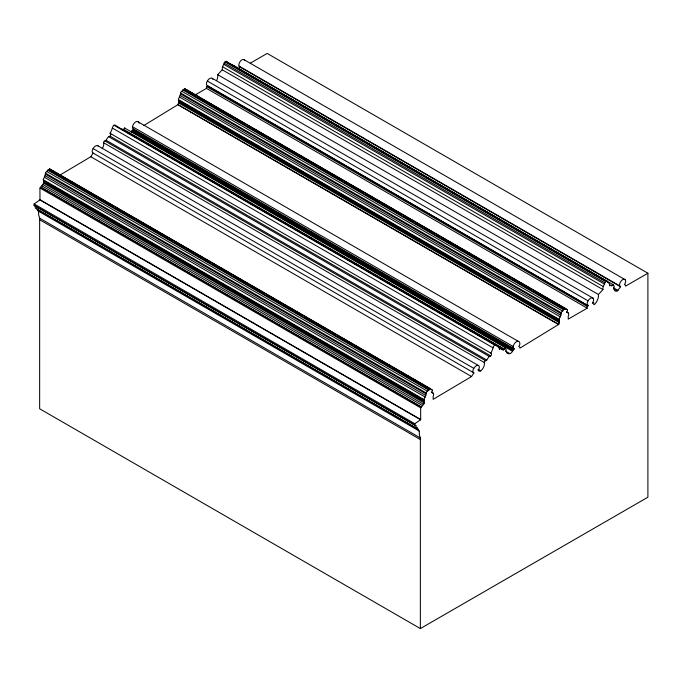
<?xml version="1.0" encoding="UTF-8"?>
<svg xmlns="http://www.w3.org/2000/svg" width="682" height="682" viewBox="0 0 682 682"><rect width="100%" height="100%" fill="white"/><g stroke="black" fill="none" stroke-linecap="round" stroke-linejoin="round"><path stroke-width="1.02" d="M139.111 123.246A4.817 2.779 -60 0 0 135.923 121.814A4.817 2.779 -60 0 0 132.47 126.69L513.171 346.499A3.623 2.089 -60 0 0 514.109 348.715L512.54 351.281A3.981 2.302 -60 0 1 509.931 353.626A7.025 4.058 -60 0 1 506.172 349.235A2.856 1.645 -60 0 0 505.251 348.86A1.696 0.98 -60 0 0 505.558 347.88L505.268 347.777A1.603 0.921 -60 0 0 504.492 349.303L502.873 350.233L503.546 348.988L121.618 128.983M587.193 306.354L587.193 308.187L206.484 88.387L206.484 86.554L587.193 306.354L588.174 305.783L207.379 85.531A3.504 2.02 -60 0 1 207.379 81.056A4.689 2.702 -60 0 1 212.187 78.277L592.897 298.077A3.64 2.106 -60 0 1 592.419 302.902L592.419 303.337L593.724 302.578L593.724 304.411A1.117 0.648 -60 0 0 594.695 304.249A8.423 4.859 -60 0 0 598.412 294.496L602.948 289.594A7.647 4.416 -60 0 1 603.297 286.568A3.598 2.08 -60 0 1 604.619 284.198A1.483 0.861 -60 0 1 604.874 282.851A1.117 0.648 -60 0 1 605.872 281.692L606.341 281.419A1.117 0.648 -60 0 1 607.338 281.427A1.483 0.861 -60 0 1 607.594 282.484A6.598 3.811 -60 0 1 609.35 283.985A6.667 3.845 -60 0 1 609.682 285.92A1.304 0.75 -60 0 1 610.688 285.102A2.421 1.398 -60 0 1 611.728 286.09A2.881 1.662 -60 0 1 613.331 284.82L613.331 285.681A1.373 0.793 -60 0 1 614.158 286.636A6.266 3.615 -60 0 0 614.533 290.387A5.047 2.916 -60 0 0 617.355 290.864L620.586 286.772L619.691 285.869L238.981 66.069A4.331 2.498 -60 0 1 240.985 60.553A4.331 2.498 -60 0 1 244.812 60.553M131.268 132.299A3.981 2.302 -60 0 0 131.831 131.481L132.052 130.39L133.399 129.614L514.109 349.414M503.546 348.988L502.327 348.783L501.458 349.661A2.421 1.398 -60 0 0 500.409 348.673A1.304 0.75 -60 0 0 499.403 349.491A6.667 3.845 -60 0 0 499.079 347.556A6.598 3.811 -60 0 0 497.323 346.055A6.01 3.47 -60 0 0 494.646 345.024A3.546 2.046 -60 0 0 493.026 347.82A10.844 6.266 -60 0 1 490.759 353.08A2.037 1.176 -60 0 1 490.759 355.936A4.288 2.481 -60 0 1 489.292 356.447A12.447 7.187 -60 0 0 486.786 360.053A1.722 0.997 -60 0 1 485.627 360.727A1.228 0.708 -60 0 0 484.68 361.349A1.228 0.708 -60 0 0 484.356 362.568A6.3 3.64 -60 0 1 480.742 370.872A4.757 2.745 -60 0 1 478.15 370.437A3.64 2.106 -60 0 0 478.628 365.612L97.918 145.812A4.689 2.702 -60 0 0 93.11 148.591A3.504 2.02 -60 0 0 93.11 153.058L473.905 372.892L471.535 376.541L433.147 399.337L433.147 396.378A3.299 1.91 -60 0 0 433.147 393.139A3.146 1.816 -60 0 0 432.09 392.866A1.117 0.648 -60 0 1 432.09 391.57A1.483 0.861 -60 0 0 432.09 389.848A10.724 6.189 -60 0 1 430.794 389.354A2.063 1.194 -60 0 0 430.291 388.621L49.581 168.821A2.063 1.194 -60 0 0 48.729 169.971A1.313 0.759 -60 0 0 47.791 170.176A2.037 1.176 -60 0 0 46.879 171.54A1.662 0.963 -60 0 0 45.447 173.151A1.577 0.912 -60 0 0 45.447 174.123A2.106 1.211 -60 0 0 45.097 175.726A1.279 0.742 -60 0 0 44.475 177.286A3.078 1.773 -60 0 0 43.316 179.775A1.364 0.784 -60 0 0 43.708 180.645L43.742 182A0.946 0.546 -60 0 0 43.708 183.236A1.364 0.793 -60 0 0 42.94 184.549A1.194 0.691 -60 0 0 41.969 185.862A1.748 1.006 -60 0 0 40.801 187.209L421.51 407.333L420.666 407.819L39.957 188.019L39.957 199.945L34.1 203.927L34.1 205.384L415.994 425.79L415.994 427.895L417.069 427.273L418.117 429.379A3.913 2.259 -60 0 0 419.345 431.084A16.573 9.565 -60 0 0 420.632 438.125A1.117 0.648 -60 0 0 420.359 439.532L420.359 628.574L647.9 497.204L647.9 273.226L267.191 53.426L250.217 63.23M43.316 179.775L424.025 399.575A1.364 0.784 -60 0 0 424.417 400.445L424.451 401.8A0.946 0.546 -60 0 0 424.417 403.036A1.364 0.793 -60 0 0 423.65 404.349A1.194 0.691 -60 0 0 422.678 405.662A1.748 1.006 -60 0 0 421.51 407.009L421.51 407.333M513.171 346.49A4.817 2.779 -60 0 1 517.382 341.324A4.817 2.779 -60 0 1 519.735 344.828L518.78 346.558L519.94 347.147L519.94 348.11L558.72 324.41A1.364 0.793 -60 0 1 559.513 322.825A0.946 0.546 -60 0 1 559.513 321.631L559.513 320.233A1.364 0.784 -60 0 1 559.121 319.364L178.411 99.563A3.078 1.773 -60 0 1 179.571 97.066A1.279 0.742 -60 0 1 180.193 95.506A2.106 1.211 -60 0 1 180.534 93.911A1.577 0.912 -60 0 1 180.534 92.94A1.662 0.963 -60 0 1 181.966 91.328A2.037 1.176 -60 0 1 182.887 89.956A1.313 0.759 -60 0 1 183.816 89.76A2.063 1.194 -60 0 1 184.669 88.6L565.378 308.4A2.063 1.194 -60 0 1 565.889 309.142A10.724 6.189 -60 0 0 567.185 309.628A1.483 0.861 -60 0 1 567.185 311.359A1.117 0.648 -60 0 0 567.185 312.646A3.146 1.816 -60 0 1 568.242 312.927A3.299 1.91 -60 0 1 568.242 316.158L568.242 319.125L587.193 308.187M43.708 182.043L424.451 401.8M178.411 99.563A1.364 0.784 -60 0 0 178.803 100.433L178.855 101.379L559.462 321.12M143.74 125.582L178.011 104.61A1.364 0.793 -60 0 1 178.803 103.025A0.946 0.546 -60 0 1 178.803 101.831L178.752 101.32M559.513 321.631L178.803 101.831M59.223 175.513L90.825 156.741L93.11 153.058M238.359 69.189L239.876 66.972L238.981 66.069M122.163 129.955L122.837 129.188M216.654 80.536A8.423 4.859 -60 0 0 217.703 74.696L222.238 69.794A7.647 4.416 -60 0 1 222.588 66.768A3.598 2.08 -60 0 1 223.909 64.398A1.483 0.861 -60 0 1 224.165 63.051A1.117 0.648 -60 0 1 225.162 61.892L225.64 61.542A1.117 0.648 -60 0 1 226.629 61.627L607.338 281.427M504.492 349.303L123.783 129.503A1.603 0.921 -60 0 1 124.559 127.977L124.849 128.08A1.696 0.98 -60 0 1 124.755 128.566M414.809 425.184L414.809 423.727L420.666 419.745L420.666 407.819M206.484 86.554L207.464 85.983L588.174 305.783M195.043 94.986L206.484 88.387M39.957 188.019L40.801 187.533M647.9 273.226L625.564 286.125L625.564 285.153L624.414 284.565L625.564 282.476A4.331 2.498 -60 0 0 622.632 279.646A4.331 2.498 -60 0 0 619.691 285.869M207.379 85.531L207.464 85.983M588.089 305.331L588.174 305.357A3.504 2.02 -60 0 1 588.089 300.856L207.379 81.056M473.905 372.892L473.82 372.866A3.504 2.02 -60 0 1 473.82 368.391L93.11 148.591M232.349 65.122A2.881 1.662 -60 0 1 232.622 65.02L613.331 284.82M34.1 205.384L415.994 425.79M43.657 181.531L424.417 401.357M244.369 59.846L625.079 279.646M239.876 66.972L620.586 286.772M225.392 61.303L606.102 281.103M226.552 62.147L606.341 281.419M225.162 61.892L605.872 281.692M224.165 63.051L604.874 282.851M613.442 287.795L618.054 290.455M613.664 288.733L617.355 290.864M223.909 64.398L604.619 284.198M222.588 66.768L603.297 286.568M222.238 69.794L602.948 289.594M217.703 74.696L598.412 294.496M186.476 89.828L567.185 309.628M187.942 90.936L185.18 89.342A10.724 6.189 -60 0 0 185.905 89.683M189.792 92.002L196.245 95.727M198.087 96.793L221.13 110.1M222.971 111.166L229.425 114.891M231.275 115.949L233.116 117.014M235.878 118.617L242.332 122.342M244.173 123.399L246.023 124.465M247.864 125.531L250.626 127.125M252.476 128.19L258.921 131.916M260.771 132.981L263.533 134.576M265.375 135.641L267.225 136.707M269.066 137.773L271.828 139.367M273.678 140.432L280.123 144.158M281.973 145.223L313.311 163.322M315.152 164.379L317.002 165.445M319.764 167.047L326.218 170.773M328.059 171.83L329.909 172.896M331.75 173.961L334.512 175.555M336.354 176.621L342.807 180.346M344.657 181.412L347.419 183.006M349.261 184.072L351.111 185.137M352.952 186.203L355.714 187.797M357.556 188.863L364.009 192.588M365.859 193.654L397.197 211.752M399.038 212.81L400.888 213.875M403.65 215.478L410.104 219.203M411.945 220.26L413.786 221.326M415.636 222.392L423.011 226.654M424.852 227.711L426.693 228.777M428.535 229.843L431.305 231.437M433.147 232.502L434.988 233.568M436.838 234.634L439.6 236.228M441.442 237.293L447.895 241.019M449.736 242.084L481.083 260.183M482.924 261.24L493.99 267.634M495.831 268.691L497.672 269.757M499.522 270.822L506.897 275.085M508.738 276.142L510.579 277.207M512.421 278.273L515.191 279.867M517.033 280.933L518.874 281.998M520.724 283.064L523.486 284.658M525.328 285.724L531.781 289.449M533.622 290.515L544.688 296.9M546.529 297.966L565.889 309.142M183.816 89.76L564.526 309.56A2.063 1.194 -60 0 1 565.378 308.4M182.887 89.956L563.596 309.756A1.313 0.759 -60 0 1 564.526 309.56M566.401 311.862L568.242 312.927M181.966 91.328L562.676 311.128A2.037 1.176 -60 0 1 563.596 309.756M180.534 92.94L561.243 312.74A1.577 0.912 -60 0 0 561.243 313.711A2.106 1.211 -60 0 0 560.902 315.306A1.279 0.742 -60 0 0 560.28 316.874A3.078 1.773 -60 0 0 559.121 319.364M180.534 93.911L561.243 313.711M180.193 95.506L560.902 315.306M179.571 97.066L560.28 316.874M178.803 100.433L559.513 320.233M178.803 103.025L559.513 322.825M178.011 104.61L558.72 324.41M178.011 104.815L558.72 324.615M137.414 121.447L518.124 341.247M132.461 126.69A3.623 2.089 -60 0 0 133.399 128.907L514.109 348.715M132.564 130.1L513.273 349.9M132.052 130.39L512.762 350.19M131.831 131.481L512.54 351.281M124.559 127.977L505.558 347.88M122.538 129.512L502.327 348.783M117.534 126.784L123.988 130.509M125.829 131.575L170.074 157.124M171.915 158.19L186.672 166.698M188.513 167.763L191.275 169.366M193.125 170.423L199.57 174.149M201.42 175.214L207.874 178.94M209.715 180.005L253.96 205.555M255.801 206.62L275.161 217.797M277.003 218.854L283.456 222.579M285.306 223.645L291.751 227.37M293.601 228.436L350.753 261.436M352.594 262.502L359.047 266.227M360.889 267.284L367.342 271.01M369.184 272.075L375.637 275.801M377.487 276.866L434.639 309.867M436.48 310.932L442.933 314.658M444.775 315.715L451.228 319.44M453.07 320.506L459.523 324.231M461.373 325.297L472.43 331.682M474.271 332.748L497.323 346.055M505.328 350.966L509.931 353.626M490.759 355.936L110.049 136.136A2.037 1.176 -60 0 0 110.049 133.28A10.844 6.266 -60 0 0 112.317 128.02A3.546 2.046 -60 0 1 113.937 125.224L494.646 345.024M497.238 346.49L499.079 347.556M498.568 347.615L500.409 348.673M112.317 128.02L493.026 347.82M110.049 133.28L490.759 353.08M102.198 148.65A6.3 3.64 -60 0 0 103.647 142.768A1.228 0.708 -60 0 1 103.971 141.549A1.228 0.708 -60 0 1 104.917 140.927A1.722 0.997 -60 0 0 106.077 140.253A12.447 7.187 -60 0 1 108.583 136.647L489.292 356.447M106.077 140.253L486.786 360.053M104.917 140.927L485.627 360.727M103.647 142.768L484.356 362.568M477.971 369.277L480.742 370.872M90.825 156.741L471.535 376.541M50.084 169.554A10.724 6.189 -60 0 0 51.38 170.048L432.09 389.848M52.855 171.156L84.193 189.246M86.034 190.312L88.805 191.906M90.646 192.972L97.1 196.697M98.941 197.763L100.783 198.829M102.632 199.894L105.395 201.488M107.236 202.554L110.007 204.148M111.848 205.214L113.689 206.279M115.531 207.345L118.301 208.939M120.143 210.005L126.596 213.73M128.438 214.796L134.891 218.521M136.732 219.587L147.798 225.972M149.639 227.038L168.079 237.677M169.92 238.743L172.691 240.337M174.532 241.402L180.986 245.128M182.827 246.193L184.669 247.259M186.518 248.325L189.281 249.919M191.122 250.985L193.893 252.579M195.734 253.644L197.575 254.71M199.417 255.776L202.187 257.37M204.029 258.435L210.482 262.161M212.324 263.226L218.777 266.952M220.618 268.017L231.684 274.403M233.525 275.468L251.965 286.108M253.806 287.173L256.568 288.767M258.418 289.833L264.872 293.558M266.713 294.624L268.555 295.69M271.325 297.284L277.77 301.009M279.62 302.075L281.461 303.14M283.303 304.206L286.073 305.8M287.915 306.866L294.368 310.591M296.21 311.657L302.663 315.382M304.504 316.448L307.275 318.042M309.117 319.108L315.57 322.833M317.411 323.899L335.851 334.538M337.692 335.604L348.758 341.989M350.599 343.055L352.441 344.12M355.203 345.714L361.656 349.44M363.506 350.505L365.347 351.571M367.189 352.637L369.959 354.231M371.801 355.296L378.254 359.022M380.096 360.087L386.549 363.813M388.39 364.879L391.161 366.473M393.002 367.538L399.456 371.264M401.297 372.329L419.737 382.969M421.578 384.034L429.873 388.825M48.729 169.971L429.43 389.772A2.063 1.194 -60 0 1 430.291 388.621M47.791 170.176L428.501 389.976A1.313 0.759 -60 0 1 429.43 389.772M431.305 392.073L433.147 393.139M46.879 171.54L427.588 391.34A2.037 1.176 -60 0 1 428.501 389.976M45.447 173.151L426.156 392.951A1.577 0.912 -60 0 0 426.156 393.923A2.106 1.211 -60 0 0 425.807 395.526A1.279 0.742 -60 0 0 425.184 397.086A3.078 1.773 -60 0 0 424.025 399.575M45.447 174.123L426.156 393.923M45.097 175.726L425.807 395.526M44.475 177.286L425.184 397.086M43.708 180.645L424.417 400.445M43.708 183.236L424.417 403.036M42.94 184.549L423.65 404.349M41.969 185.862L422.678 405.662M40.801 187.209L421.51 407.009M39.957 199.707L420.666 419.507M39.957 199.945L420.666 419.745M34.1 203.927L414.809 423.727M415.994 427.895L35.294 208.095L35.294 205.99M36.709 208.18L37.408 209.579L418.117 429.379M37.408 209.579A3.913 2.259 -60 0 0 38.635 211.284L419.345 431.084M38.635 211.284A16.573 9.565 -60 0 0 39.923 218.325L420.632 438.125M39.923 218.325A1.117 0.648 -60 0 0 39.65 219.732L420.359 439.532M420.359 628.574L39.65 408.774L39.65 219.732M133.399 128.907L133.399 129.614M588.089 300.856A4.689 2.702 -60 0 1 592.897 298.077M561.243 312.74A1.662 0.963 -60 0 1 562.676 311.128M473.82 368.391A4.689 2.702 -60 0 1 478.628 365.612M426.156 392.951A1.662 0.963 -60 0 1 427.588 391.34M226.629 61.627A1.483 0.861 -60 0 1 226.918 62.446M212.187 78.277A3.64 2.106 -60 0 1 212.852 79.427M186.57 89.896A1.483 0.861 -60 0 1 186.774 90.356M184.669 88.6A2.063 1.194 -60 0 1 185.086 89.01M117.662 126.75A6.598 3.811 -60 0 1 118.063 127.193M117.338 126.528A6.598 3.811 -60 0 0 116.613 126.255A6.01 3.47 -60 0 0 113.937 125.224M110.049 136.136A4.288 2.481 -60 0 1 108.583 136.647M97.918 145.812A3.64 2.106 -60 0 1 98.353 146.272M51.38 170.048A1.483 0.861 -60 0 1 51.687 170.892M49.581 168.821A2.063 1.194 -60 0 1 50.067 169.468"/></g></svg>
